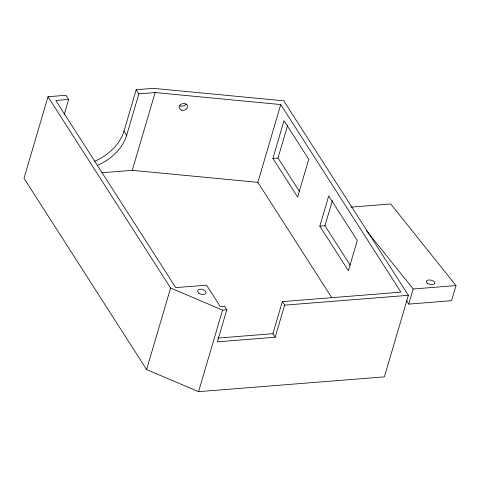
<?xml version="1.0" encoding="UTF-8"?>
<svg xmlns="http://www.w3.org/2000/svg" width="480" height="480" viewBox="0 0 480 480"><rect width="100%" height="100%" fill="white"/><g stroke="black" fill="none" stroke-linecap="round" stroke-linejoin="round"><path stroke-width="0.72" d="M64.224 114.486L68.646 99.456L65.982 95.292L48 96.726L24 178.272L146.604 369.576L198.564 391.662L384.39 376.854L408.39 295.308L283.74 100.818L153.264 88.338L136.2 89.7L123.984 131.226A39.492 26.88 -32.7 0 1 94.56 161.28M97.224 165.438A39.492 26.88 -32.7 0 0 126.648 135.384L138.87 93.858L136.2 89.7M101.628 172.77L132.252 170.328L155.136 92.562L280.752 104.574L400.968 292.158L282.36 301.608L272.916 333.696L275.184 337.23L217.38 341.838L226.824 309.75L224.556 306.21L220.278 306.552L206.598 285.21L175.74 287.622L55.8 100.476L68.646 99.456M146.604 369.576L170.604 288.03L48 96.726M331.686 297.534L257.862 182.346L280.752 104.574M198.564 391.662L222.558 310.116L226.824 309.75M272.886 158.412L283.998 120.66L308.748 159.276L297.636 197.028L272.886 158.412L278.022 158.004L299.58 191.64M278.022 158.004L287.67 125.238M275.184 337.23L284.628 305.142L282.36 301.608M319.824 226.146L328.716 195.948L357.27 240.504L348.384 270.708L319.824 226.146L324.966 225.738L350.304 265.278M324.966 225.738L332.37 200.568M350.856 207.144L390.72 203.964L456 285.588L451.554 300.69L408.738 304.104L413.184 289.002L366.552 230.7M138.87 93.858L155.136 92.562M413.184 289.002L456 285.588M218.076 338.064L272.916 333.696M284.628 305.142L408.39 295.308M132.252 170.328L257.862 182.346M170.604 288.03L222.558 310.116M406.32 300.33L408.738 304.104M123.984 131.226L126.648 135.384M186.108 104.028A4.332 3.36 -13.8 0 1 179.388 105.51M427.302 283.134A4.332 2.148 12.3 0 0 434.562 283.638A4.332 2.148 12.3 0 0 429.798 279.978A4.332 2.148 12.3 0 0 427.302 283.134M198.93 293.124A4.332 2.496 16.4 0 0 205.932 293.202A4.332 2.496 16.4 0 0 200.634 289.128A4.332 2.496 16.4 0 0 198.93 293.124M181.818 110.22A4.332 3.36 -13.8 0 0 187.584 105.972A4.332 3.36 -13.8 0 0 180.66 104.52A4.332 3.36 -13.8 0 0 181.818 110.22"/></g></svg>
